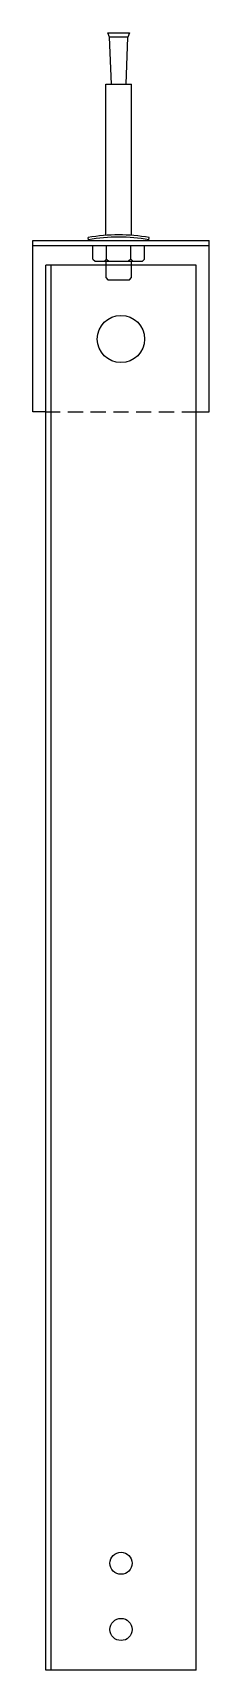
# Model space of a CAD drawing. Header units: millimetres. Extents: x -18 to 18, y -35 to 309.
import ezdxf

# ---------------------------------------------------------------- set-up
doc = ezdxf.new("R2010")
doc.units = ezdxf.units.MM
doc.layers.add('I-DT-02', color=185, linetype='Continuous')

msp = doc.modelspace()

# ---------------------------------------------------------------- linework, layer by layer
at = {"layer": 'I-DT-02'}
msp.add_line((-18.46, 265), (18.44, 265), dxfattribs=at)
at = {"layer": 'I-DT-02', "linetype": 'Continuous'}
for points in [[(-2.75, 308.57), (1.75, 308.57)], [(1.04, 297.75), (1.45, 307.66), (-2.43, 307.66), (-2.75, 308.57)], [(-2.02, 297.75), (-2.43, 307.66)], [(1.75, 308.57), (1.45, 307.66)], [(-3.19, 297.75), (2.21, 297.75)], [(-3.19, 266.06), (-3.19, 297.75)], [(2.21, 266.06), (2.21, 297.75)], [(-18.46, 229.01), (-18.46, 265)], [(-6.79, 265.14), (-6.88, 265.59)], [(5.81, 265.14), (5.88, 265.59)], [(18.44, 229.01), (18.44, 265)], [(-18.46, 263.93), (18.44, 263.93)], [(-5.9, 261.07), (-5.9, 263.78)], [(-3.02, 261.07), (-3.02, 263.78)], [(2.02, 261.07), (2.02, 263.78)], [(4.9, 261.07), (4.9, 263.78)], [(-15.75, -35), (-15.75, 259.77)], [(15.75, 259.77), (-15.75, 259.77)], [(-14.59, -35), (-14.59, 259.77)], [(-5.9, 261.07), (-5.44, 260.63)], [(-5.44, 260.63), (4.46, 260.63), (4.9, 261.07)], [(-3.02, 261.07), (-3.46, 260.63)], [(-3.18, 260.63), (-3.18, 257.18), (-2.73, 256.74), (1.77, 256.74), (2.21, 257.18), (2.21, 260.63)], [(-3.02, 261.07), (-2.57, 260.63)], [(2.02, 261.07), (1.57, 260.63)], [(2.02, 261.07), (2.48, 260.63)], [(4.9, 261.07), (4.46, 260.63)], [(15.75, -35), (15.75, 259.77)], [(-15.75, 229.01), (-18.46, 229.01)], [(-15.75, 229.01), (-12.71, 229.01)], [(-11.11, 229.01), (-7.94, 229.01)], [(-6.36, 229.01), (-3.18, 229.01)], [(-1.59, 229.01), (1.59, 229.01)], [(3.17, 229.01), (6.34, 229.01)], [(7.94, 229.01), (11.11, 229.01)], [(12.69, 229.01), (15.75, 229.01)], [(15.75, 229.01), (18.44, 229.01)], [(15.75, -35), (-15.75, -35)], [(15.75, -35), (-15.75, -35)]]:
    msp.add_lwpolyline(points, dxfattribs=at)
for centre, radius in [((-0.01, 244.31), 4.95), ((0, -12.55), 2.32), ((0, -26.45), 2.32)]:
    msp.add_circle(centre, radius, dxfattribs=at)
for radius in [36.2, 35.75]:
    msp.add_arc((-0.49, 229.95), radius, 79.8541, 100.1514, dxfattribs=at)

doc.saveas('drawing.dxf')
